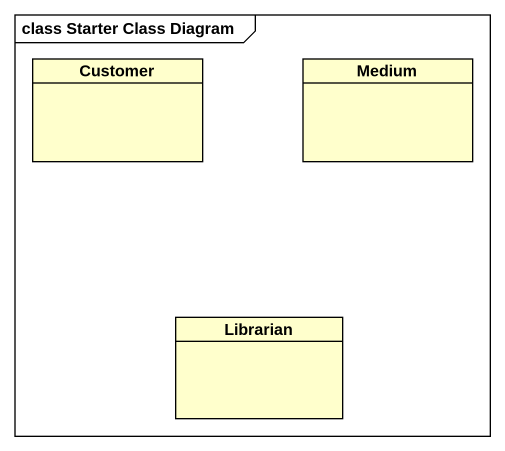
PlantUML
@startuml
mainframe class Starter Class Diagram
hide circle
hide empty members
class Customer
class Medium
class Librarian
@enduml
